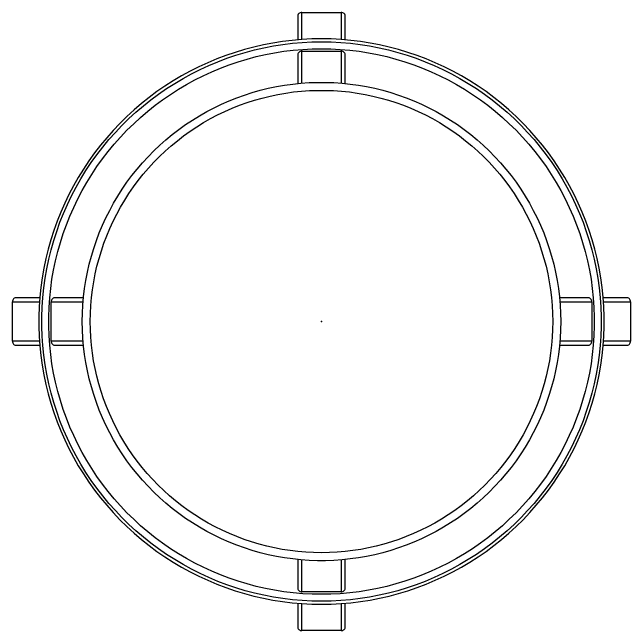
# Model space of a CAD drawing. Header units: inches. Extents: x 0 to 1034, y 3 to 471.
# Drawn here: x 35.07 to 52.47, y 215.99 to 233.39 of the extents above; entities that cross this region are included whole.
import ezdxf

# ---------------------------------------------------------------- set-up
doc = ezdxf.new("R2010")
doc.units = ezdxf.units.IN
doc.header["$MEASUREMENT"] = 0
doc.layers.add('SEAT', color=5, linetype='Continuous')

# ---------------------------------------------------------------- blocks, each defined once
blk = doc.blocks.new('3revh_0p')
at = {"layer": 'SEAT'}
for p, q in [((-0.669, 8.579), (-0.669, 7.928)), ((-0.551, 7.937), (-0.551, 8.698)), ((-0.551, 8.698), (0.551, 8.698)), ((0.551, 8.698), (0.551, 7.937)), ((0.669, 7.928), (0.669, 8.579)), ((-1.366, 7.838), (-1.636, 7.786)), ((-1.095, 7.88), (-1.366, 7.838)), ((-0.823, 7.913), (-1.095, 7.88)), ((-1.084, 7.798), (-0.814, 7.831)), ((-0.549, 7.937), (-0.823, 7.913)), ((-0.814, 7.831), (-0.543, 7.854)), ((-0.275, 7.951), (-0.549, 7.937)), ((-0.543, 7.854), (-0.272, 7.868)), ((0, 7.956), (-0.275, 7.951)), ((-0.272, 7.868), (0, 7.873)), ((0.275, 7.951), (0, 7.956)), ((0, 7.873), (0.272, 7.868)), ((0.272, 7.868), (0.543, 7.854)), ((0.549, 7.937), (0.275, 7.951)), ((0.543, 7.854), (0.814, 7.831)), ((0.823, 7.913), (0.549, 7.937)), ((0.814, 7.831), (1.084, 7.798)), ((1.095, 7.88), (0.823, 7.913)), ((1.366, 7.838), (1.095, 7.88)), ((1.636, 7.786), (1.366, 7.838)), ((-1.904, 7.725), (-2.169, 7.654)), ((-1.636, 7.786), (-1.904, 7.725)), ((-1.884, 7.644), (-1.619, 7.705)), ((-1.619, 7.705), (-1.352, 7.756)), ((-1.352, 7.756), (-1.084, 7.798)), ((-0.794, 7.636), (-0.53, 7.659)), ((-0.53, 7.659), (-0.265, 7.673)), ((-0.265, 7.673), (0, 7.677)), ((0, 7.677), (0.265, 7.673)), ((0.265, 7.673), (0.53, 7.659)), ((0.53, 7.659), (0.794, 7.636)), ((1.084, 7.798), (1.352, 7.756)), ((1.352, 7.756), (1.619, 7.705)), ((1.619, 7.705), (1.884, 7.644)), ((1.904, 7.725), (1.636, 7.786)), ((2.169, 7.654), (1.904, 7.725)), ((-2.692, 7.486), (-2.949, 7.389)), ((-2.432, 7.575), (-2.692, 7.486)), ((-2.664, 7.408), (-2.407, 7.496)), ((-2.169, 7.654), (-2.432, 7.575)), ((-2.407, 7.496), (-2.147, 7.575)), ((-2.147, 7.575), (-1.884, 7.644)), ((-1.837, 7.454), (-1.579, 7.513)), ((-1.579, 7.513), (-1.319, 7.563)), ((-1.319, 7.563), (-1.057, 7.604)), ((-1.057, 7.604), (-0.794, 7.636)), ((-0.669, 7.486), (-0.669, 6.699)), ((-0.551, 6.71), (-0.551, 7.605)), ((-0.551, 7.605), (0.551, 7.605)), ((0.551, 7.605), (0.551, 6.71)), ((0.669, 6.699), (0.669, 7.486)), ((0.794, 7.636), (1.057, 7.604)), ((1.057, 7.604), (1.319, 7.563)), ((1.319, 7.563), (1.579, 7.513)), ((1.579, 7.513), (1.837, 7.454)), ((1.884, 7.644), (2.147, 7.575)), ((2.147, 7.575), (2.407, 7.496)), ((2.432, 7.575), (2.169, 7.654)), ((2.407, 7.496), (2.664, 7.408)), ((2.692, 7.486), (2.432, 7.575)), ((2.949, 7.389), (2.692, 7.486)), ((-2.949, 7.389), (-3.202, 7.283)), ((-3.169, 7.207), (-2.918, 7.312)), ((-2.918, 7.312), (-2.664, 7.408)), ((-2.598, 7.224), (-2.347, 7.31)), ((-2.347, 7.31), (-2.093, 7.386)), ((-2.093, 7.386), (-1.837, 7.454)), ((1.837, 7.454), (2.093, 7.386)), ((2.093, 7.386), (2.347, 7.31)), ((2.347, 7.31), (2.598, 7.224)), ((2.664, 7.408), (2.918, 7.312)), ((2.918, 7.312), (3.169, 7.207)), ((3.202, 7.283), (2.949, 7.389)), ((-3.452, 7.168), (-3.697, 7.045)), ((-3.202, 7.283), (-3.452, 7.168)), ((-3.416, 7.093), (-3.169, 7.207)), ((-2.846, 7.13), (-2.598, 7.224)), ((2.598, 7.224), (2.846, 7.13)), ((3.169, 7.207), (3.416, 7.093)), ((3.452, 7.168), (3.202, 7.283)), ((3.697, 7.045), (3.452, 7.168)), ((-3.697, 7.045), (-3.938, 6.913)), ((-3.897, 6.841), (-3.659, 6.971)), ((-3.659, 6.971), (-3.416, 7.093)), ((-3.331, 6.917), (-3.09, 7.028)), ((-3.09, 7.028), (-2.846, 7.13)), ((2.846, 7.13), (3.09, 7.028)), ((3.09, 7.028), (3.331, 6.917)), ((3.416, 7.093), (3.659, 6.971)), ((3.659, 6.971), (3.897, 6.841)), ((3.938, 6.913), (3.697, 7.045)), ((-3.938, 6.913), (-4.174, 6.773)), ((-4.131, 6.702), (-3.897, 6.841)), ((-3.8, 6.671), (-3.568, 6.798)), ((-3.568, 6.798), (-3.331, 6.917)), ((3.331, 6.917), (3.568, 6.798)), ((3.568, 6.798), (3.8, 6.671)), ((3.897, 6.841), (4.131, 6.702)), ((4.174, 6.773), (3.938, 6.913)), ((-4.406, 6.625), (-4.632, 6.469)), ((-4.174, 6.773), (-4.406, 6.625)), ((-4.36, 6.556), (-4.131, 6.702)), ((-4.028, 6.535), (-3.8, 6.671)), ((-1.271, 6.611), (-1.042, 6.651)), ((-1.042, 6.651), (-0.811, 6.683)), ((-0.811, 6.683), (-0.58, 6.707)), ((-0.58, 6.707), (-0.348, 6.723)), ((-0.348, 6.723), (-0.116, 6.731)), ((-0.116, 6.731), (0.116, 6.731)), ((0.116, 6.731), (0.348, 6.723)), ((0.348, 6.723), (0.58, 6.707)), ((0.58, 6.707), (0.811, 6.683)), ((0.811, 6.683), (1.042, 6.651)), ((1.042, 6.651), (1.271, 6.611)), ((3.8, 6.671), (4.028, 6.535)), ((4.131, 6.702), (4.36, 6.556)), ((4.406, 6.625), (4.174, 6.773)), ((4.632, 6.469), (4.406, 6.625)), ((-4.632, 6.469), (-4.852, 6.305)), ((-4.584, 6.401), (-4.36, 6.556)), ((-4.251, 6.393), (-4.028, 6.535)), ((-2.169, 6.373), (-1.947, 6.445)), ((-1.947, 6.445), (-1.724, 6.508)), ((-1.724, 6.508), (-1.498, 6.563)), ((-1.498, 6.563), (-1.271, 6.611)), ((-1.007, 6.429), (-0.784, 6.46)), ((-0.784, 6.46), (-0.561, 6.483)), ((-0.561, 6.483), (-0.337, 6.498)), ((-0.337, 6.498), (-0.112, 6.506)), ((-0.112, 6.506), (0.112, 6.506)), ((0.112, 6.506), (0.337, 6.498)), ((0.337, 6.498), (0.561, 6.483)), ((0.561, 6.483), (0.784, 6.46)), ((0.784, 6.46), (1.007, 6.429)), ((1.271, 6.611), (1.498, 6.563)), ((1.498, 6.563), (1.724, 6.508)), ((1.724, 6.508), (1.947, 6.445)), ((1.947, 6.445), (2.169, 6.373)), ((4.028, 6.535), (4.251, 6.393)), ((4.36, 6.556), (4.584, 6.401)), ((4.852, 6.305), (4.632, 6.469)), ((-4.852, 6.305), (-5.067, 6.134)), ((-4.802, 6.239), (-4.584, 6.401)), ((-4.47, 6.242), (-4.251, 6.393)), ((-2.603, 6.209), (-2.387, 6.295)), ((-2.387, 6.295), (-2.169, 6.373)), ((-1.882, 6.229), (-1.666, 6.29)), ((-1.666, 6.29), (-1.448, 6.344)), ((-1.448, 6.344), (-1.228, 6.39)), ((-1.228, 6.39), (-1.007, 6.429)), ((1.007, 6.429), (1.228, 6.39)), ((1.228, 6.39), (1.448, 6.344)), ((1.448, 6.344), (1.666, 6.29)), ((1.666, 6.29), (1.882, 6.229)), ((2.169, 6.373), (2.387, 6.295)), ((2.387, 6.295), (2.603, 6.209)), ((4.251, 6.393), (4.47, 6.242)), ((4.584, 6.401), (4.802, 6.239)), ((5.067, 6.134), (4.852, 6.305)), ((-5.067, 6.134), (-5.276, 5.955)), ((-5.014, 6.07), (-4.802, 6.239)), ((-4.682, 6.084), (-4.47, 6.242)), ((-3.025, 6.014), (-2.816, 6.115)), ((-2.816, 6.115), (-2.603, 6.209)), ((-2.307, 6.084), (-2.096, 6.16)), ((-2.096, 6.16), (-1.882, 6.229)), ((1.882, 6.229), (2.096, 6.16)), ((2.096, 6.16), (2.307, 6.084)), ((2.603, 6.209), (2.816, 6.115)), ((2.816, 6.115), (3.025, 6.014)), ((4.47, 6.242), (4.682, 6.084)), ((4.802, 6.239), (5.014, 6.07)), ((5.276, 5.955), (5.067, 6.134)), ((-5.276, 5.955), (-5.478, 5.769)), ((-5.221, 5.893), (-5.014, 6.07)), ((-5.091, 5.746), (-4.89, 5.919)), ((-4.89, 5.919), (-4.682, 6.084)), ((-3.231, 5.906), (-3.025, 6.014)), ((-2.722, 5.91), (-2.516, 6.001)), ((-2.516, 6.001), (-2.307, 6.084)), ((2.307, 6.084), (2.516, 6.001)), ((2.516, 6.001), (2.722, 5.91)), ((3.025, 6.014), (3.231, 5.906)), ((4.682, 6.084), (4.89, 5.919)), ((4.89, 5.919), (5.091, 5.746)), ((5.014, 6.07), (5.221, 5.893)), ((5.478, 5.769), (5.276, 5.955)), ((-5.478, 5.769), (-5.674, 5.577)), ((-5.421, 5.709), (-5.221, 5.893)), ((-5.286, 5.567), (-5.091, 5.746)), ((-3.631, 5.669), (-3.433, 5.791)), ((-3.433, 5.791), (-3.231, 5.906)), ((-3.123, 5.709), (-2.924, 5.813)), ((-2.924, 5.813), (-2.722, 5.91)), ((2.722, 5.91), (2.924, 5.813)), ((2.924, 5.813), (3.123, 5.709)), ((3.231, 5.906), (3.433, 5.791)), ((3.433, 5.791), (3.631, 5.669)), ((5.091, 5.746), (5.286, 5.567)), ((5.221, 5.893), (5.421, 5.709)), ((5.674, 5.577), (5.478, 5.769)), ((-5.674, 5.577), (-5.863, 5.378)), ((-5.615, 5.519), (-5.421, 5.709)), ((-3.824, 5.541), (-3.631, 5.669)), ((-3.509, 5.48), (-3.318, 5.597)), ((-3.318, 5.597), (-3.123, 5.709)), ((3.123, 5.709), (3.318, 5.597)), ((3.318, 5.597), (3.509, 5.48)), ((3.631, 5.669), (3.824, 5.541)), ((5.421, 5.709), (5.615, 5.519)), ((5.863, 5.378), (5.674, 5.577)), ((-5.802, 5.322), (-5.615, 5.519)), ((-5.475, 5.382), (-5.286, 5.567)), ((-4.198, 5.264), (-4.013, 5.405)), ((-4.013, 5.405), (-3.824, 5.541)), ((-3.696, 5.355), (-3.509, 5.48)), ((3.509, 5.48), (3.696, 5.355)), ((3.824, 5.541), (4.013, 5.405)), ((4.013, 5.405), (4.198, 5.264)), ((5.286, 5.567), (5.475, 5.382)), ((5.615, 5.519), (5.802, 5.322)), ((-5.863, 5.378), (-6.045, 5.172)), ((-5.982, 5.118), (-5.802, 5.322)), ((-5.658, 5.189), (-5.475, 5.382)), ((-4.377, 5.115), (-4.198, 5.264)), ((-4.057, 5.087), (-3.879, 5.224)), ((-3.879, 5.224), (-3.696, 5.355)), ((3.696, 5.355), (3.879, 5.224)), ((3.879, 5.224), (4.057, 5.087)), ((4.198, 5.264), (4.377, 5.115)), ((5.475, 5.382), (5.658, 5.189)), ((5.802, 5.322), (5.982, 5.118)), ((6.045, 5.172), (5.863, 5.378)), ((-6.045, 5.172), (-6.22, 4.96)), ((-6.155, 4.909), (-5.982, 5.118)), ((-5.833, 4.991), (-5.658, 5.189)), ((-4.551, 4.961), (-4.377, 5.115)), ((-4.23, 4.944), (-4.057, 5.087)), ((4.057, 5.087), (4.23, 4.944)), ((4.377, 5.115), (4.551, 4.961)), ((5.658, 5.189), (5.833, 4.991)), ((5.982, 5.118), (6.155, 4.909)), ((6.22, 4.96), (6.045, 5.172)), ((-6.22, 4.96), (-6.388, 4.743)), ((-6.321, 4.693), (-6.155, 4.909)), ((-6.002, 4.787), (-5.833, 4.991)), ((-4.719, 4.801), (-4.551, 4.961)), ((-4.398, 4.795), (-4.23, 4.944)), ((4.23, 4.944), (4.398, 4.795)), ((4.551, 4.961), (4.719, 4.801)), ((5.833, 4.991), (6.002, 4.787)), ((6.155, 4.909), (6.321, 4.693)), ((6.388, 4.743), (6.22, 4.96)), ((-6.388, 4.743), (-6.547, 4.519)), ((-6.164, 4.577), (-6.002, 4.787)), ((-4.882, 4.636), (-4.719, 4.801)), ((-4.561, 4.641), (-4.398, 4.795)), ((4.398, 4.795), (4.561, 4.641)), ((4.719, 4.801), (4.882, 4.636)), ((6.002, 4.787), (6.164, 4.577)), ((6.547, 4.519), (6.388, 4.743)), ((-6.479, 4.472), (-6.321, 4.693)), ((-6.318, 4.361), (-6.164, 4.577)), ((-5.039, 4.464), (-4.882, 4.636)), ((-4.719, 4.48), (-4.561, 4.641)), ((4.561, 4.641), (4.719, 4.48)), ((4.882, 4.636), (5.039, 4.464)), ((6.164, 4.577), (6.318, 4.361)), ((6.321, 4.693), (6.479, 4.472)), ((-6.547, 4.519), (-6.7, 4.291)), ((-6.63, 4.246), (-6.479, 4.472)), ((-6.465, 4.14), (-6.318, 4.361)), ((-5.19, 4.288), (-5.039, 4.464)), ((-4.871, 4.315), (-4.719, 4.48)), ((4.719, 4.48), (4.871, 4.315)), ((5.039, 4.464), (5.19, 4.288)), ((6.318, 4.361), (6.465, 4.14)), ((6.479, 4.472), (6.63, 4.246)), ((6.7, 4.291), (6.547, 4.519)), ((-6.7, 4.291), (-6.844, 4.057)), ((-6.772, 4.015), (-6.63, 4.246)), ((-5.335, 4.106), (-5.19, 4.288)), ((-5.017, 4.144), (-4.871, 4.315)), ((4.871, 4.315), (5.017, 4.144)), ((5.19, 4.288), (5.335, 4.106)), ((6.63, 4.246), (6.772, 4.015)), ((6.844, 4.057), (6.7, 4.291)), ((-6.844, 4.057), (-6.98, 3.818)), ((-6.907, 3.779), (-6.772, 4.015)), ((-6.604, 3.915), (-6.465, 4.14)), ((-5.474, 3.919), (-5.335, 4.106)), ((-5.157, 3.969), (-5.017, 4.144)), ((5.017, 4.144), (5.157, 3.969)), ((5.335, 4.106), (5.474, 3.919)), ((6.465, 4.14), (6.604, 3.915)), ((6.772, 4.015), (6.907, 3.779)), ((6.98, 3.818), (6.844, 4.057)), ((-6.735, 3.685), (-6.604, 3.915)), ((-5.606, 3.728), (-5.474, 3.919)), ((-5.291, 3.788), (-5.157, 3.969)), ((5.157, 3.969), (5.291, 3.788)), ((5.474, 3.919), (5.606, 3.728)), ((6.604, 3.915), (6.735, 3.685)), ((-6.98, 3.818), (-7.107, 3.575)), ((-7.033, 3.538), (-6.907, 3.779)), ((-6.858, 3.45), (-6.735, 3.685)), ((-5.731, 3.532), (-5.606, 3.728)), ((-5.418, 3.603), (-5.291, 3.788)), ((5.291, 3.788), (5.418, 3.603)), ((5.606, 3.728), (5.731, 3.532)), ((6.735, 3.685), (6.858, 3.45)), ((6.907, 3.779), (7.033, 3.538)), ((7.107, 3.575), (6.98, 3.818)), ((-7.107, 3.575), (-7.226, 3.328)), ((-7.151, 3.293), (-7.033, 3.538)), ((-5.85, 3.333), (-5.731, 3.532)), ((-5.539, 3.414), (-5.418, 3.603)), ((5.418, 3.603), (5.539, 3.414)), ((5.731, 3.532), (5.85, 3.333)), ((7.033, 3.538), (7.151, 3.293)), ((7.226, 3.328), (7.107, 3.575)), ((-7.226, 3.328), (-7.337, 3.076)), ((-6.973, 3.211), (-6.858, 3.45)), ((-5.961, 3.129), (-5.85, 3.333)), ((-5.654, 3.221), (-5.539, 3.414)), ((5.539, 3.414), (5.654, 3.221)), ((5.85, 3.333), (5.961, 3.129)), ((6.858, 3.45), (6.973, 3.211)), ((7.337, 3.076), (7.226, 3.328)), ((-7.261, 3.044), (-7.151, 3.293)), ((-7.08, 2.969), (-6.973, 3.211)), ((-5.762, 3.024), (-5.654, 3.221)), ((5.654, 3.221), (5.762, 3.024)), ((6.973, 3.211), (7.08, 2.969)), ((7.151, 3.293), (7.261, 3.044)), ((-7.337, 3.076), (-7.439, 2.821)), ((-7.361, 2.792), (-7.261, 3.044)), ((-7.178, 2.722), (-7.08, 2.969)), ((-6.066, 2.921), (-5.961, 3.129)), ((-5.863, 2.823), (-5.762, 3.024)), ((5.762, 3.024), (5.863, 2.823)), ((5.961, 3.129), (6.066, 2.921)), ((7.08, 2.969), (7.178, 2.722)), ((7.261, 3.044), (7.361, 2.792)), ((7.439, 2.821), (7.337, 3.076)), ((-7.439, 2.821), (-7.532, 2.563)), ((-7.453, 2.536), (-7.361, 2.792)), ((-6.163, 2.71), (-6.066, 2.921)), ((-5.957, 2.619), (-5.863, 2.823)), ((5.863, 2.823), (5.957, 2.619)), ((6.066, 2.921), (6.163, 2.71)), ((7.361, 2.792), (7.453, 2.536)), ((7.532, 2.563), (7.439, 2.821)), ((-7.268, 2.473), (-7.178, 2.722)), ((-6.253, 2.496), (-6.163, 2.71)), ((-6.043, 2.412), (-5.957, 2.619)), ((5.957, 2.619), (6.043, 2.412)), ((6.163, 2.71), (6.253, 2.496)), ((7.178, 2.722), (7.268, 2.473)), ((-7.532, 2.563), (-7.616, 2.301)), ((-7.536, 2.277), (-7.453, 2.536)), ((-7.349, 2.221), (-7.268, 2.473)), ((-6.335, 2.278), (-6.253, 2.496)), ((6.253, 2.496), (6.335, 2.278)), ((7.268, 2.473), (7.349, 2.221)), ((7.453, 2.536), (7.536, 2.277)), ((7.616, 2.301), (7.532, 2.563)), ((-7.616, 2.301), (-7.691, 2.037)), ((-7.611, 2.016), (-7.536, 2.277)), ((-6.41, 2.058), (-6.335, 2.278)), ((-6.123, 2.202), (-6.043, 2.412)), ((6.043, 2.412), (6.123, 2.202)), ((6.335, 2.278), (6.41, 2.058)), ((7.536, 2.277), (7.611, 2.016)), ((7.691, 2.037), (7.616, 2.301)), ((-7.421, 1.966), (-7.349, 2.221)), ((-6.195, 1.989), (-6.123, 2.202)), ((6.123, 2.202), (6.195, 1.989)), ((7.349, 2.221), (7.421, 1.966)), ((-7.691, 2.037), (-7.756, 1.77)), ((-7.676, 1.752), (-7.611, 2.016)), ((-7.485, 1.708), (-7.421, 1.966)), ((-6.477, 1.836), (-6.41, 2.058)), ((-6.26, 1.774), (-6.195, 1.989)), ((6.195, 1.989), (6.26, 1.774)), ((6.41, 2.058), (6.477, 1.836)), ((7.421, 1.966), (7.485, 1.708)), ((7.611, 2.016), (7.676, 1.752)), ((7.756, 1.77), (7.691, 2.037)), ((-7.756, 1.77), (-7.813, 1.502)), ((-7.731, 1.486), (-7.676, 1.752)), ((-6.537, 1.611), (-6.477, 1.836)), ((-6.318, 1.557), (-6.26, 1.774)), ((6.26, 1.774), (6.318, 1.557)), ((6.477, 1.836), (6.537, 1.611)), ((7.676, 1.752), (7.731, 1.486)), ((7.813, 1.502), (7.756, 1.77)), ((-7.539, 1.449), (-7.485, 1.708)), ((-6.588, 1.385), (-6.537, 1.611)), ((6.537, 1.611), (6.588, 1.385)), ((7.485, 1.708), (7.539, 1.449)), ((-7.813, 1.502), (-7.86, 1.231)), ((-7.778, 1.218), (-7.731, 1.486)), ((-7.585, 1.188), (-7.539, 1.449)), ((-6.368, 1.338), (-6.318, 1.557)), ((6.318, 1.557), (6.368, 1.338)), ((7.539, 1.449), (7.585, 1.188)), ((7.731, 1.486), (7.778, 1.218)), ((7.86, 1.231), (7.813, 1.502)), ((-7.86, 1.231), (-7.898, 0.959)), ((-7.816, 0.949), (-7.778, 1.218)), ((-6.632, 1.156), (-6.588, 1.385)), ((-6.41, 1.118), (-6.368, 1.338)), ((6.368, 1.338), (6.41, 1.118)), ((6.588, 1.385), (6.632, 1.156)), ((7.778, 1.218), (7.816, 0.949)), ((7.898, 0.959), (7.86, 1.231)), ((-7.621, 0.925), (-7.585, 1.188)), ((-6.668, 0.927), (-6.632, 1.156)), ((-6.445, 0.896), (-6.41, 1.118)), ((6.41, 1.118), (6.445, 0.896)), ((6.632, 1.156), (6.668, 0.927)), ((7.585, 1.188), (7.621, 0.925)), ((-7.898, 0.959), (-7.926, 0.686)), ((-7.844, 0.679), (-7.816, 0.949)), ((-7.649, 0.662), (-7.621, 0.925)), ((-6.696, 0.696), (-6.668, 0.927)), ((-6.472, 0.673), (-6.445, 0.896)), ((6.445, 0.896), (6.472, 0.673)), ((6.668, 0.927), (6.696, 0.696)), ((7.621, 0.925), (7.649, 0.662)), ((7.816, 0.949), (7.844, 0.679)), ((7.926, 0.686), (7.898, 0.959)), ((-6.716, 0.464), (-6.696, 0.696)), ((6.696, 0.696), (6.716, 0.464)), ((-8.698, -0.551), (-8.698, 0.551)), ((-8.698, 0.551), (-7.937, 0.551)), ((-7.928, 0.669), (-8.579, 0.669)), ((-7.926, 0.686), (-7.945, 0.412)), ((-7.862, 0.408), (-7.844, 0.679)), ((-7.667, 0.397), (-7.649, 0.662)), ((-7.605, -0.551), (-7.605, 0.551)), ((-7.605, 0.551), (-6.71, 0.551)), ((-6.699, 0.669), (-7.486, 0.669)), ((-6.491, 0.449), (-6.472, 0.673)), ((6.472, 0.673), (6.491, 0.449)), ((7.486, 0.669), (6.699, 0.669)), ((6.71, 0.551), (7.605, 0.551)), ((7.605, 0.551), (7.605, -0.551)), ((7.649, 0.662), (7.667, 0.397)), ((7.844, 0.679), (7.862, 0.408)), ((7.945, 0.412), (7.926, 0.686)), ((8.579, 0.669), (7.928, 0.669)), ((7.937, 0.551), (8.698, 0.551)), ((8.698, 0.551), (8.698, -0.551)), ((-7.945, 0.412), (-7.955, 0.137)), ((-7.872, 0.136), (-7.862, 0.408)), ((-7.676, 0.133), (-7.667, 0.397)), ((-6.728, 0.232), (-6.716, 0.464)), ((-6.503, 0.225), (-6.491, 0.449)), ((6.491, 0.449), (6.503, 0.225)), ((6.716, 0.464), (6.728, 0.232)), ((7.667, 0.397), (7.676, 0.133)), ((7.862, 0.408), (7.872, 0.136)), ((7.955, 0.137), (7.945, 0.412)), ((-6.732, 0), (-6.728, 0.232)), ((-6.507, 0), (-6.503, 0.225)), ((6.503, 0.225), (6.507, 0)), ((6.728, 0.232), (6.732, 0)), ((-7.955, 0.137), (-7.955, -0.137)), ((-7.872, -0.136), (-7.872, 0.136)), ((-7.676, -0.133), (-7.676, 0.133)), ((-6.728, -0.232), (-6.732, 0)), ((-6.503, -0.222), (-6.507, 0)), ((6.507, 0), (6.503, -0.222)), ((6.732, 0), (6.728, -0.232)), ((7.676, 0.133), (7.676, -0.133)), ((7.872, 0.136), (7.872, -0.136)), ((7.955, -0.137), (7.955, 0.137)), ((-7.955, -0.137), (-7.945, -0.412)), ((-7.862, -0.408), (-7.872, -0.136)), ((-7.667, -0.397), (-7.676, -0.133)), ((7.676, -0.133), (7.667, -0.397)), ((7.872, -0.136), (7.862, -0.408)), ((7.945, -0.412), (7.955, -0.137)), ((-6.716, -0.464), (-6.728, -0.232)), ((-6.492, -0.444), (-6.503, -0.222)), ((6.503, -0.222), (6.492, -0.444)), ((6.728, -0.232), (6.716, -0.464)), ((-7.945, -0.412), (-7.926, -0.686)), ((-7.844, -0.679), (-7.862, -0.408)), ((-7.649, -0.662), (-7.667, -0.397)), ((-6.696, -0.696), (-6.716, -0.464)), ((-6.473, -0.665), (-6.492, -0.444)), ((6.492, -0.444), (6.473, -0.665)), ((6.716, -0.464), (6.696, -0.696)), ((7.667, -0.397), (7.649, -0.662)), ((7.862, -0.408), (7.844, -0.679)), ((7.926, -0.686), (7.945, -0.412)), ((-7.937, -0.551), (-8.698, -0.551)), ((-8.579, -0.669), (-7.928, -0.669)), ((-7.926, -0.686), (-7.898, -0.959)), ((-7.816, -0.949), (-7.844, -0.679)), ((-7.621, -0.925), (-7.649, -0.662)), ((-6.71, -0.551), (-7.605, -0.551)), ((-7.486, -0.669), (-6.699, -0.669)), ((-6.446, -0.886), (-6.473, -0.665)), ((6.473, -0.665), (6.446, -0.886)), ((6.699, -0.669), (7.486, -0.669)), ((7.605, -0.551), (6.71, -0.551)), ((7.649, -0.662), (7.621, -0.925)), ((7.844, -0.679), (7.816, -0.949)), ((7.898, -0.959), (7.926, -0.686)), ((7.928, -0.669), (8.579, -0.669)), ((8.698, -0.551), (7.937, -0.551)), ((-6.668, -0.927), (-6.696, -0.696)), ((6.696, -0.696), (6.668, -0.927)), ((-7.898, -0.959), (-7.86, -1.231)), ((-7.778, -1.218), (-7.816, -0.949)), ((-7.585, -1.188), (-7.621, -0.925)), ((-6.632, -1.156), (-6.668, -0.927)), ((-6.412, -1.106), (-6.446, -0.886)), ((6.446, -0.886), (6.412, -1.106)), ((6.668, -0.927), (6.632, -1.156)), ((7.621, -0.925), (7.585, -1.188)), ((7.816, -0.949), (7.778, -1.218)), ((7.86, -1.231), (7.898, -0.959)), ((-7.539, -1.449), (-7.585, -1.188)), ((-6.588, -1.385), (-6.632, -1.156)), ((-6.371, -1.324), (-6.412, -1.106)), ((6.412, -1.106), (6.371, -1.324)), ((6.632, -1.156), (6.588, -1.385)), ((7.585, -1.188), (7.539, -1.449)), ((-7.86, -1.231), (-7.813, -1.502)), ((-7.731, -1.486), (-7.778, -1.218)), ((-6.537, -1.611), (-6.588, -1.385)), ((-6.322, -1.541), (-6.371, -1.324)), ((6.371, -1.324), (6.322, -1.541)), ((6.588, -1.385), (6.537, -1.611)), ((7.778, -1.218), (7.731, -1.486)), ((7.813, -1.502), (7.86, -1.231)), ((-7.813, -1.502), (-7.756, -1.77)), ((-7.676, -1.752), (-7.731, -1.486)), ((-7.485, -1.708), (-7.539, -1.449)), ((-6.266, -1.756), (-6.322, -1.541)), ((6.322, -1.541), (6.266, -1.756)), ((7.539, -1.449), (7.485, -1.708)), ((7.731, -1.486), (7.676, -1.752)), ((7.756, -1.77), (7.813, -1.502)), ((-7.421, -1.966), (-7.485, -1.708)), ((-6.477, -1.836), (-6.537, -1.611)), ((6.537, -1.611), (6.477, -1.836)), ((7.485, -1.708), (7.421, -1.966)), ((-7.756, -1.77), (-7.691, -2.037)), ((-7.611, -2.016), (-7.676, -1.752)), ((-6.41, -2.058), (-6.477, -1.836)), ((-6.202, -1.968), (-6.266, -1.756)), ((6.266, -1.756), (6.202, -1.968)), ((6.477, -1.836), (6.41, -2.058)), ((7.676, -1.752), (7.611, -2.016)), ((7.691, -2.037), (7.756, -1.77)), ((-7.691, -2.037), (-7.616, -2.301)), ((-7.536, -2.277), (-7.611, -2.016)), ((-7.349, -2.221), (-7.421, -1.966)), ((-6.335, -2.278), (-6.41, -2.058)), ((-6.131, -2.179), (-6.202, -1.968)), ((6.202, -1.968), (6.131, -2.179)), ((6.41, -2.058), (6.335, -2.278)), ((7.421, -1.966), (7.349, -2.221)), ((7.611, -2.016), (7.536, -2.277)), ((7.616, -2.301), (7.691, -2.037)), ((-7.268, -2.473), (-7.349, -2.221)), ((-6.053, -2.387), (-6.131, -2.179)), ((6.131, -2.179), (6.053, -2.387)), ((7.349, -2.221), (7.268, -2.473)), ((-7.616, -2.301), (-7.532, -2.563)), ((-7.453, -2.536), (-7.536, -2.277)), ((-6.253, -2.496), (-6.335, -2.278)), ((-5.968, -2.592), (-6.053, -2.387)), ((6.053, -2.387), (5.968, -2.592)), ((6.335, -2.278), (6.253, -2.496)), ((7.536, -2.277), (7.453, -2.536)), ((7.532, -2.563), (7.616, -2.301)), ((-7.532, -2.563), (-7.439, -2.821)), ((-7.361, -2.792), (-7.453, -2.536)), ((-7.178, -2.722), (-7.268, -2.473)), ((-6.163, -2.71), (-6.253, -2.496)), ((-5.876, -2.795), (-5.968, -2.592)), ((5.968, -2.592), (5.876, -2.795)), ((6.253, -2.496), (6.163, -2.71)), ((7.268, -2.473), (7.178, -2.722)), ((7.453, -2.536), (7.361, -2.792)), ((7.439, -2.821), (7.532, -2.563)), ((-7.08, -2.969), (-7.178, -2.722)), ((-6.066, -2.921), (-6.163, -2.71)), ((6.163, -2.71), (6.066, -2.921)), ((7.178, -2.722), (7.08, -2.969)), ((-7.439, -2.821), (-7.337, -3.076)), ((-7.261, -3.044), (-7.361, -2.792)), ((-5.961, -3.129), (-6.066, -2.921)), ((-5.777, -2.994), (-5.876, -2.795)), ((5.876, -2.795), (5.777, -2.994)), ((6.066, -2.921), (5.961, -3.129)), ((7.361, -2.792), (7.261, -3.044)), ((7.337, -3.076), (7.439, -2.821)), ((-7.337, -3.076), (-7.226, -3.328)), ((-7.151, -3.293), (-7.261, -3.044)), ((-6.973, -3.211), (-7.08, -2.969)), ((-5.85, -3.333), (-5.961, -3.129)), ((-5.672, -3.189), (-5.777, -2.994)), ((5.777, -2.994), (5.672, -3.189)), ((5.961, -3.129), (5.85, -3.333)), ((7.08, -2.969), (6.973, -3.211)), ((7.261, -3.044), (7.151, -3.293)), ((7.226, -3.328), (7.337, -3.076)), ((-7.033, -3.538), (-7.151, -3.293)), ((-6.858, -3.45), (-6.973, -3.211)), ((-5.56, -3.381), (-5.672, -3.189)), ((5.672, -3.189), (5.56, -3.381)), ((6.973, -3.211), (6.858, -3.45)), ((7.151, -3.293), (7.033, -3.538)), ((-7.226, -3.328), (-7.107, -3.575)), ((-6.735, -3.685), (-6.858, -3.45)), ((-5.731, -3.532), (-5.85, -3.333)), ((-5.441, -3.569), (-5.56, -3.381)), ((5.56, -3.381), (5.441, -3.569)), ((5.85, -3.333), (5.731, -3.532)), ((6.858, -3.45), (6.735, -3.685)), ((7.107, -3.575), (7.226, -3.328)), ((-7.107, -3.575), (-6.98, -3.818)), ((-6.907, -3.779), (-7.033, -3.538)), ((-5.606, -3.728), (-5.731, -3.532)), ((-5.316, -3.752), (-5.441, -3.569)), ((5.441, -3.569), (5.316, -3.752)), ((5.731, -3.532), (5.606, -3.728)), ((7.033, -3.538), (6.907, -3.779)), ((6.98, -3.818), (7.107, -3.575)), ((-6.98, -3.818), (-6.844, -4.057)), ((-6.772, -4.015), (-6.907, -3.779)), ((-6.604, -3.915), (-6.735, -3.685)), ((-5.474, -3.919), (-5.606, -3.728)), ((-5.185, -3.932), (-5.316, -3.752)), ((5.316, -3.752), (5.185, -3.932)), ((5.606, -3.728), (5.474, -3.919)), ((6.735, -3.685), (6.604, -3.915)), ((6.907, -3.779), (6.772, -4.015)), ((6.844, -4.057), (6.98, -3.818)), ((-6.465, -4.14), (-6.604, -3.915)), ((-5.335, -4.106), (-5.474, -3.919)), ((-5.048, -4.106), (-5.185, -3.932)), ((5.185, -3.932), (5.048, -4.106)), ((5.474, -3.919), (5.335, -4.106)), ((6.604, -3.915), (6.465, -4.14)), ((-6.844, -4.057), (-6.7, -4.291)), ((-6.63, -4.246), (-6.772, -4.015)), ((-6.318, -4.361), (-6.465, -4.14)), ((-5.19, -4.288), (-5.335, -4.106)), ((-4.904, -4.276), (-5.048, -4.106)), ((5.048, -4.106), (4.904, -4.276)), ((5.335, -4.106), (5.19, -4.288)), ((6.465, -4.14), (6.318, -4.361)), ((6.772, -4.015), (6.63, -4.246)), ((6.7, -4.291), (6.844, -4.057)), ((-6.7, -4.291), (-6.547, -4.519)), ((-6.479, -4.472), (-6.63, -4.246)), ((-5.039, -4.464), (-5.19, -4.288)), ((-4.756, -4.441), (-4.904, -4.276)), ((4.904, -4.276), (4.756, -4.441)), ((5.19, -4.288), (5.039, -4.464)), ((6.63, -4.246), (6.479, -4.472)), ((6.547, -4.519), (6.7, -4.291)), ((-6.547, -4.519), (-6.388, -4.743)), ((-6.321, -4.693), (-6.479, -4.472)), ((-6.164, -4.577), (-6.318, -4.361)), ((-4.882, -4.636), (-5.039, -4.464)), ((-4.601, -4.601), (-4.756, -4.441)), ((4.756, -4.441), (4.601, -4.601)), ((5.039, -4.464), (4.882, -4.636)), ((6.318, -4.361), (6.164, -4.577)), ((6.479, -4.472), (6.321, -4.693)), ((6.388, -4.743), (6.547, -4.519)), ((-6.155, -4.909), (-6.321, -4.693)), ((-6.002, -4.787), (-6.164, -4.577)), ((-4.719, -4.801), (-4.882, -4.636)), ((-4.441, -4.756), (-4.601, -4.601)), ((4.601, -4.601), (4.441, -4.756)), ((4.882, -4.636), (4.719, -4.801)), ((6.164, -4.577), (6.002, -4.787)), ((6.321, -4.693), (6.155, -4.909)), ((-6.388, -4.743), (-6.22, -4.96)), ((-5.833, -4.991), (-6.002, -4.787)), ((-4.551, -4.961), (-4.719, -4.801)), ((-4.276, -4.904), (-4.441, -4.756)), ((4.441, -4.756), (4.276, -4.904)), ((4.719, -4.801), (4.551, -4.961)), ((6.002, -4.787), (5.833, -4.991)), ((6.22, -4.96), (6.388, -4.743)), ((-6.22, -4.96), (-6.045, -5.172)), ((-5.982, -5.118), (-6.155, -4.909)), ((-5.658, -5.189), (-5.833, -4.991)), ((-4.377, -5.115), (-4.551, -4.961)), ((-4.106, -5.048), (-4.276, -4.904)), ((4.276, -4.904), (4.106, -5.048)), ((4.551, -4.961), (4.377, -5.115)), ((5.833, -4.991), (5.658, -5.189)), ((6.155, -4.909), (5.982, -5.118)), ((6.045, -5.172), (6.22, -4.96)), ((-6.045, -5.172), (-5.863, -5.378)), ((-5.802, -5.322), (-5.982, -5.118)), ((-5.475, -5.382), (-5.658, -5.189)), ((-4.198, -5.264), (-4.377, -5.115)), ((-3.932, -5.185), (-4.106, -5.048)), ((-3.752, -5.316), (-3.932, -5.185)), ((3.932, -5.185), (3.752, -5.316)), ((4.106, -5.048), (3.932, -5.185)), ((4.377, -5.115), (4.198, -5.264)), ((5.658, -5.189), (5.475, -5.382)), ((5.982, -5.118), (5.802, -5.322)), ((5.863, -5.378), (6.045, -5.172)), ((-5.863, -5.378), (-5.674, -5.577)), ((-5.615, -5.519), (-5.802, -5.322)), ((-5.286, -5.567), (-5.475, -5.382)), ((-4.013, -5.405), (-4.198, -5.264)), ((-3.569, -5.441), (-3.752, -5.316)), ((3.752, -5.316), (3.569, -5.441)), ((4.198, -5.264), (4.013, -5.405)), ((5.475, -5.382), (5.286, -5.567)), ((5.802, -5.322), (5.615, -5.519)), ((5.674, -5.577), (5.863, -5.378)), ((-5.421, -5.709), (-5.615, -5.519)), ((-5.091, -5.746), (-5.286, -5.567)), ((-3.824, -5.541), (-4.013, -5.405)), ((-3.631, -5.669), (-3.824, -5.541)), ((-3.381, -5.56), (-3.569, -5.441)), ((-3.189, -5.672), (-3.381, -5.56)), ((3.381, -5.56), (3.189, -5.672)), ((3.569, -5.441), (3.381, -5.56)), ((3.824, -5.541), (3.631, -5.669)), ((4.013, -5.405), (3.824, -5.541)), ((5.286, -5.567), (5.091, -5.746)), ((5.615, -5.519), (5.421, -5.709)), ((-5.674, -5.577), (-5.478, -5.769)), ((-5.221, -5.893), (-5.421, -5.709)), ((-3.433, -5.791), (-3.631, -5.669)), ((-2.994, -5.777), (-3.189, -5.672)), ((3.189, -5.672), (2.994, -5.777)), ((3.631, -5.669), (3.433, -5.791)), ((5.421, -5.709), (5.221, -5.893)), ((5.478, -5.769), (5.674, -5.577)), ((-5.478, -5.769), (-5.276, -5.955)), ((-5.014, -6.07), (-5.221, -5.893)), ((-4.89, -5.919), (-5.091, -5.746)), ((-3.231, -5.906), (-3.433, -5.791)), ((-3.025, -6.014), (-3.231, -5.906)), ((-2.795, -5.876), (-2.994, -5.777)), ((-2.592, -5.968), (-2.795, -5.876)), ((2.795, -5.876), (2.592, -5.968)), ((2.994, -5.777), (2.795, -5.876)), ((3.231, -5.906), (3.025, -6.014)), ((3.433, -5.791), (3.231, -5.906)), ((5.091, -5.746), (4.89, -5.919)), ((5.221, -5.893), (5.014, -6.07)), ((5.276, -5.955), (5.478, -5.769)), ((-5.276, -5.955), (-5.067, -6.134)), ((-4.802, -6.239), (-5.014, -6.07)), ((-4.682, -6.084), (-4.89, -5.919)), ((-4.47, -6.242), (-4.682, -6.084)), ((-2.816, -6.115), (-3.025, -6.014)), ((-2.387, -6.053), (-2.592, -5.968)), ((-2.179, -6.131), (-2.387, -6.053)), ((2.387, -6.053), (2.179, -6.131)), ((2.592, -5.968), (2.387, -6.053)), ((3.025, -6.014), (2.816, -6.115)), ((4.682, -6.084), (4.47, -6.242)), ((4.89, -5.919), (4.682, -6.084)), ((5.014, -6.07), (4.802, -6.239)), ((5.067, -6.134), (5.276, -5.955)), ((-5.067, -6.134), (-4.852, -6.305)), ((-4.584, -6.401), (-4.802, -6.239)), ((-4.251, -6.393), (-4.47, -6.242)), ((-2.603, -6.209), (-2.816, -6.115)), ((-2.387, -6.295), (-2.603, -6.209)), ((-1.968, -6.202), (-2.179, -6.131)), ((-1.756, -6.266), (-1.968, -6.202)), ((1.968, -6.202), (1.756, -6.266)), ((2.179, -6.131), (1.968, -6.202)), ((2.603, -6.209), (2.387, -6.295)), ((2.816, -6.115), (2.603, -6.209)), ((4.47, -6.242), (4.251, -6.393)), ((4.802, -6.239), (4.584, -6.401)), ((4.852, -6.305), (5.067, -6.134)), ((-4.852, -6.305), (-4.632, -6.469)), ((-4.36, -6.556), (-4.584, -6.401)), ((-4.028, -6.535), (-4.251, -6.393)), ((-2.169, -6.373), (-2.387, -6.295)), ((-1.947, -6.445), (-2.169, -6.373)), ((-1.541, -6.322), (-1.756, -6.266)), ((-1.324, -6.371), (-1.541, -6.322)), ((-1.106, -6.412), (-1.324, -6.371)), ((-0.886, -6.446), (-1.106, -6.412)), ((1.106, -6.412), (0.886, -6.446)), ((1.324, -6.371), (1.106, -6.412)), ((1.541, -6.322), (1.324, -6.371)), ((1.756, -6.266), (1.541, -6.322)), ((2.169, -6.373), (1.947, -6.445)), ((2.387, -6.295), (2.169, -6.373)), ((4.251, -6.393), (4.028, -6.535)), ((4.584, -6.401), (4.36, -6.556)), ((4.632, -6.469), (4.852, -6.305)), ((-4.632, -6.469), (-4.406, -6.625)), ((-4.131, -6.702), (-4.36, -6.556)), ((-3.8, -6.671), (-4.028, -6.535)), ((-1.724, -6.508), (-1.947, -6.445)), ((-1.498, -6.563), (-1.724, -6.508)), ((-1.271, -6.611), (-1.498, -6.563)), ((-1.042, -6.651), (-1.271, -6.611)), ((-0.665, -6.473), (-0.886, -6.446)), ((-0.444, -6.492), (-0.665, -6.473)), ((-0.222, -6.503), (-0.444, -6.492)), ((0, -6.507), (-0.222, -6.503)), ((0.222, -6.503), (0, -6.507)), ((0.444, -6.492), (0.222, -6.503)), ((0.665, -6.473), (0.444, -6.492)), ((0.886, -6.446), (0.665, -6.473)), ((1.271, -6.611), (1.042, -6.651)), ((1.498, -6.563), (1.271, -6.611)), ((1.724, -6.508), (1.498, -6.563)), ((1.947, -6.445), (1.724, -6.508)), ((4.028, -6.535), (3.8, -6.671)), ((4.36, -6.556), (4.131, -6.702)), ((4.406, -6.625), (4.632, -6.469)), ((-4.406, -6.625), (-4.174, -6.773)), ((-4.174, -6.773), (-3.938, -6.913)), ((-3.897, -6.841), (-4.131, -6.702)), ((-3.568, -6.798), (-3.8, -6.671)), ((-0.811, -6.683), (-1.042, -6.651)), ((-0.58, -6.707), (-0.811, -6.683)), ((-0.669, -6.699), (-0.669, -7.486)), ((-0.348, -6.723), (-0.58, -6.707)), ((-0.551, -7.605), (-0.551, -6.71)), ((-0.116, -6.731), (-0.348, -6.723)), ((0.116, -6.731), (-0.116, -6.731)), ((0.348, -6.723), (0.116, -6.731)), ((0.58, -6.707), (0.348, -6.723)), ((0.551, -6.71), (0.551, -7.605)), ((0.811, -6.683), (0.58, -6.707)), ((0.669, -7.486), (0.669, -6.699)), ((1.042, -6.651), (0.811, -6.683)), ((3.8, -6.671), (3.568, -6.798)), ((4.131, -6.702), (3.897, -6.841)), ((3.938, -6.913), (4.174, -6.773)), ((4.174, -6.773), (4.406, -6.625)), ((-3.938, -6.913), (-3.697, -7.045)), ((-3.659, -6.971), (-3.897, -6.841)), ((-3.331, -6.917), (-3.568, -6.798)), ((-3.09, -7.028), (-3.331, -6.917)), ((3.331, -6.917), (3.09, -7.028)), ((3.568, -6.798), (3.331, -6.917)), ((3.897, -6.841), (3.659, -6.971)), ((3.697, -7.045), (3.938, -6.913)), ((-3.697, -7.045), (-3.452, -7.168)), ((-3.416, -7.093), (-3.659, -6.971)), ((-3.169, -7.207), (-3.416, -7.093)), ((-2.846, -7.13), (-3.09, -7.028)), ((-2.598, -7.224), (-2.846, -7.13)), ((2.846, -7.13), (2.598, -7.224)), ((3.09, -7.028), (2.846, -7.13)), ((3.416, -7.093), (3.169, -7.207)), ((3.659, -6.971), (3.416, -7.093)), ((3.452, -7.168), (3.697, -7.045)), ((-3.452, -7.168), (-3.202, -7.283)), ((-3.202, -7.283), (-2.949, -7.389)), ((-2.918, -7.312), (-3.169, -7.207)), ((-2.347, -7.31), (-2.598, -7.224)), ((2.598, -7.224), (2.347, -7.31)), ((3.169, -7.207), (2.918, -7.312)), ((2.949, -7.389), (3.202, -7.283)), ((3.202, -7.283), (3.452, -7.168)), ((-2.949, -7.389), (-2.692, -7.486)), ((-2.664, -7.408), (-2.918, -7.312)), ((-2.407, -7.496), (-2.664, -7.408)), ((-2.093, -7.386), (-2.347, -7.31)), ((-1.837, -7.454), (-2.093, -7.386)), ((-1.579, -7.513), (-1.837, -7.454)), ((1.837, -7.454), (1.579, -7.513)), ((2.093, -7.386), (1.837, -7.454)), ((2.347, -7.31), (2.093, -7.386)), ((2.664, -7.408), (2.407, -7.496)), ((2.918, -7.312), (2.664, -7.408)), ((2.692, -7.486), (2.949, -7.389)), ((-2.692, -7.486), (-2.432, -7.575)), ((-2.432, -7.575), (-2.169, -7.654)), ((-2.147, -7.575), (-2.407, -7.496)), ((-2.169, -7.654), (-1.904, -7.725)), ((-1.884, -7.644), (-2.147, -7.575)), ((-1.619, -7.705), (-1.884, -7.644)), ((-1.319, -7.563), (-1.579, -7.513)), ((-1.057, -7.604), (-1.319, -7.563)), ((-0.794, -7.636), (-1.057, -7.604)), ((-0.53, -7.659), (-0.794, -7.636)), ((0.551, -7.605), (-0.551, -7.605)), ((0.794, -7.636), (0.53, -7.659)), ((1.057, -7.604), (0.794, -7.636)), ((1.319, -7.563), (1.057, -7.604)), ((1.579, -7.513), (1.319, -7.563)), ((1.884, -7.644), (1.619, -7.705)), ((2.147, -7.575), (1.884, -7.644)), ((1.904, -7.725), (2.169, -7.654)), ((2.407, -7.496), (2.147, -7.575)), ((2.169, -7.654), (2.432, -7.575)), ((2.432, -7.575), (2.692, -7.486)), ((-1.904, -7.725), (-1.636, -7.786)), ((-1.636, -7.786), (-1.366, -7.838)), ((-1.352, -7.756), (-1.619, -7.705)), ((-1.084, -7.798), (-1.352, -7.756)), ((-0.814, -7.831), (-1.084, -7.798)), ((-0.265, -7.673), (-0.53, -7.659)), ((0, -7.677), (-0.265, -7.673)), ((0.265, -7.673), (0, -7.677)), ((0.53, -7.659), (0.265, -7.673)), ((1.084, -7.798), (0.814, -7.831)), ((1.352, -7.756), (1.084, -7.798)), ((1.619, -7.705), (1.352, -7.756)), ((1.366, -7.838), (1.636, -7.786)), ((1.636, -7.786), (1.904, -7.725)), ((-1.366, -7.838), (-1.095, -7.88)), ((-1.095, -7.88), (-0.823, -7.913)), ((-0.823, -7.913), (-0.549, -7.937)), ((-0.543, -7.854), (-0.814, -7.831)), ((-0.669, -7.928), (-0.669, -8.579)), ((-0.551, -8.698), (-0.551, -7.937)), ((-0.549, -7.937), (-0.275, -7.951)), ((-0.272, -7.868), (-0.543, -7.854)), ((-0.275, -7.951), (0, -7.956)), ((0, -7.873), (-0.272, -7.868)), ((0.272, -7.868), (0, -7.873)), ((0, -7.956), (0.275, -7.951)), ((0.543, -7.854), (0.272, -7.868)), ((0.275, -7.951), (0.549, -7.937)), ((0.814, -7.831), (0.543, -7.854)), ((0.549, -7.937), (0.823, -7.913)), ((0.551, -7.937), (0.551, -8.698)), ((0.669, -8.579), (0.669, -7.928)), ((0.823, -7.913), (1.095, -7.88)), ((1.095, -7.88), (1.366, -7.838)), ((0.551, -8.698), (-0.551, -8.698))]:
    blk.add_line(p, q, dxfattribs=at)
for centre, start, end in [((-0.559, 8.587), 86.1563, 184.1585), ((0.559, 8.587), 355.8415, 93.8437), ((-0.559, 7.495), 86.1563, 184.1585), ((0.559, 7.495), 355.8415, 93.8437), ((-8.587, 0.559), 85.8415, 183.8437), ((-7.495, 0.559), 85.8415, 183.8437), ((7.495, 0.559), 356.1563, 94.1585), ((8.587, 0.559), 356.1563, 94.1585), ((-8.587, -0.559), 176.1563, 274.1585), ((-7.495, -0.559), 176.1563, 274.1585), ((7.495, -0.559), 265.8415, 3.8437), ((8.587, -0.559), 265.8415, 3.8437), ((-0.559, -7.495), 175.8415, 273.8437), ((0.559, -7.495), 266.1563, 4.1585), ((-0.559, -8.587), 175.8415, 273.8437), ((0.559, -8.587), 266.1563, 4.1585)]:
    blk.add_arc(centre, 0.111, start, end, dxfattribs=at)
blk.add_point((0, 0), dxfattribs=at)

msp = doc.modelspace()

# ---------------------------------------------------------------- block references
msp.add_blockref('3revh_0p', (43.773, 224.691))

doc.saveas('drawing.dxf')
